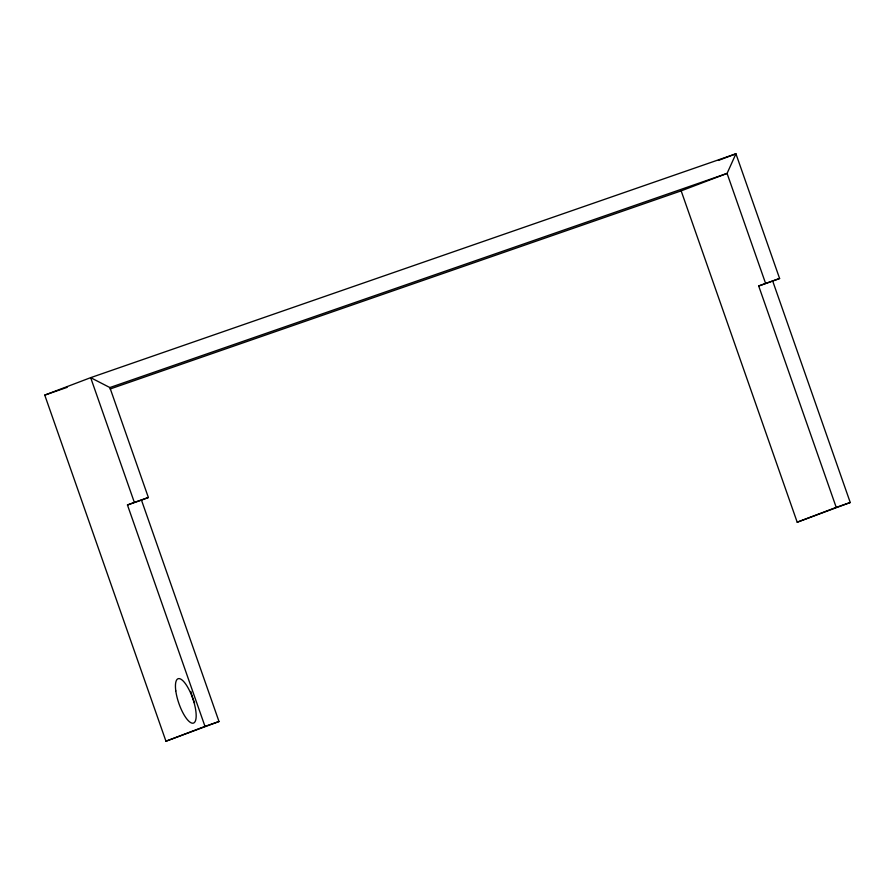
<?xml version="1.0" encoding="UTF-8"?>
<svg xmlns="http://www.w3.org/2000/svg" width="895" height="895" viewBox="0 0 895 895"><rect width="100%" height="100%" fill="white"/><g stroke="black" fill="none" stroke-linecap="round" stroke-linejoin="round"><path stroke-width="1.34" d="M165.955 741.217L204.989 726.382L127.459 504.993L134.339 502.375L90.663 377.656L109.861 387.557L148.369 497.508L141.477 500.126L219.006 721.515L165.955 741.217L44.75 395.109L90.663 377.656L735.936 153.783L779.612 278.502L758.691 285.986L836.221 507.375L797.199 522.21L681.162 190.859L727.076 173.406L735.936 153.783L718.405 160.44M758.691 285.986L779.612 278.502M772.721 281.119L850.25 502.509L797.199 522.21M44.75 395.109L67.181 387.334M109.861 387.557L727.076 173.406L765.583 283.368M110.107 388.989L681.162 190.859M134.339 502.375L148.369 497.508M127.459 504.993L141.477 500.126M204.989 726.382L219.006 721.515M836.221 507.375L850.25 502.509M194.629 703.011A23.46 7.361 70.9 0 1 190.848 691.488M175.789 690.862A23.46 7.361 70.9 0 0 193.13 723.182A23.46 7.361 70.9 0 0 188.532 688.714A23.46 7.361 70.9 0 0 175.789 690.862"/></g></svg>
